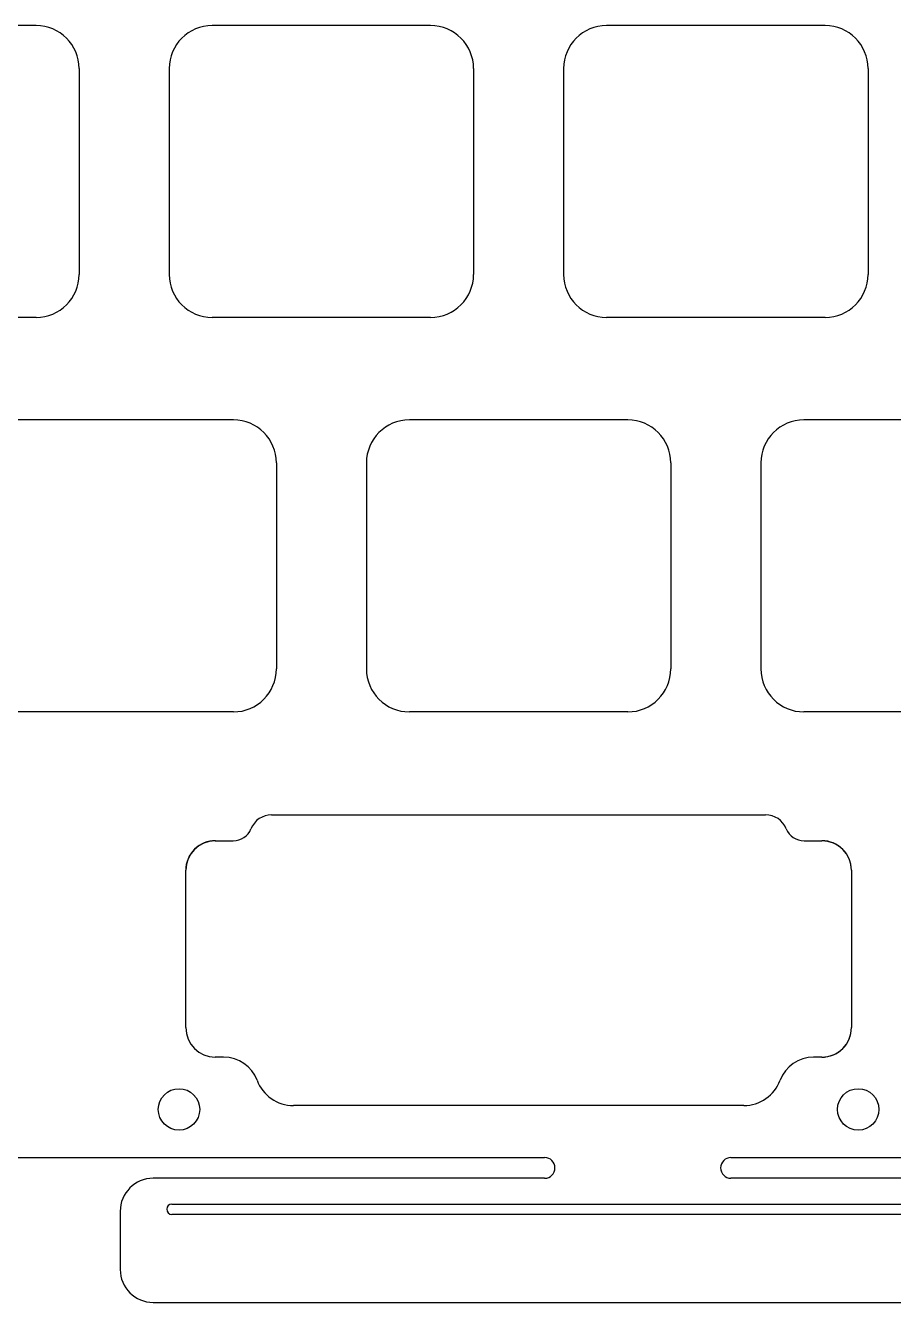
# Model space of a CAD drawing. Header units: millimetres. Extents: x -10 to 276, y -93 to 17.
# Drawn here: x 133.4 to 175.3, y -92.7 to -31.1 of the extents above; entities that cross this region are included whole.
import ezdxf

# ---------------------------------------------------------------- set-up
doc = ezdxf.new("R2010")
doc.units = ezdxf.units.MM
doc.layers.add('BLACK', color=7, linetype='CONTINUOUS')
doc.layers.add('Edge.Cuts', color=53, linetype='CONTINUOUS')

msp = doc.modelspace()

# ---------------------------------------------------------------- linework, layer by layer
at = {"layer": 'BLACK', "linetype": 'Continuous'}
for p, q in [((133.8625, -31.05), (123.3125, -31.05)), ((152.9125, -31.05), (142.3625, -31.05)), ((171.9625, -31.05), (161.4125, -31.05)), ((135.9375, -33.125), (135.9375, -43.075)), ((140.2875, -33.125), (140.2875, -43.075)), ((154.9875, -33.125), (154.9875, -43.075)), ((159.3375, -33.125), (159.3375, -43.075)), ((174.0375, -33.125), (174.0375, -43.075)), ((133.8625, -45.15), (123.3125, -45.15)), ((152.9125, -45.15), (142.3625, -45.15)), ((171.9625, -45.15), (161.4125, -45.15)), ((143.3875, -50.1), (132.8375, -50.1)), ((162.4375, -50.1), (151.8875, -50.1)), ((181.4875, -50.1), (170.9375, -50.1)), ((145.4625, -52.175), (145.4625, -62.125)), ((149.8125, -52.175), (149.8125, -62.125)), ((164.5125, -52.175), (164.5125, -62.125)), ((168.8625, -52.175), (168.8625, -62.125)), ((143.3875, -64.2), (132.8375, -64.2)), ((162.4375, -64.2), (151.8875, -64.2)), ((181.4875, -64.2), (170.9375, -64.2)), ((108.2799, -85.725), (158.4201, -85.725)), ((167.4201, -85.725), (196.359025, -85.725)), ((158.4201, -86.725), (139.512511, -86.725)), ((186.3201, -86.725), (167.4201, -86.725)), ((140.4201, -87.975), (185.4201, -87.975)), ((137.920082, -88.325), (137.920082, -91.125)), ((185.4201, -88.475), (140.4201, -88.475)), ((139.5201, -92.725), (186.320082, -92.725))]:
    msp.add_line(p, q, dxfattribs=at)
at = {"layer": 'BLACK'}
for centre, radius, start, end in [((133.8625, -33.125), 2.075, 0, 90), ((142.3625, -33.125), 2.075, 90, 180), ((152.9125, -33.125), 2.075, 0, 90), ((161.4125, -33.125), 2.075, 90, 180), ((171.9625, -33.125), 2.075, 0, 90), ((133.8625, -43.075), 2.075, 270, 0), ((142.3625, -43.075), 2.075, 180, 270), ((152.9125, -43.075), 2.075, 270, 0), ((161.4125, -43.075), 2.075, 180, 270), ((171.9625, -43.075), 2.075, 270, 0), ((143.3875, -52.175), 2.075, 0, 90), ((151.8875, -52.175), 2.075, 90, 180), ((162.4375, -52.175), 2.075, 0, 90), ((170.9375, -52.175), 2.075, 90, 180), ((143.3875, -62.125), 2.075, 270, 0), ((151.8875, -62.125), 2.075, 180, 270), ((162.4375, -62.125), 2.075, 270, 0), ((170.9375, -62.125), 2.075, 180, 270), ((158.4201, -86.225), 0.5, 270, 90), ((167.4201, -86.225), 0.5, 90, 270), ((139.5201, -88.325), 1.600018, 90.27175901, 180), ((140.4201, -88.225), 0.25, 90, 270), ((139.5201, -91.125), 1.6, 180, 270)]:
    msp.add_arc(centre, radius, start, end, dxfattribs=at)
at = {"layer": 'Edge.Cuts', "linetype": 'CONTINUOUS'}
for p, q in [((145.23468, -69.1724), (169.08992, -69.1724)), ((145.234875, -69.172411), (145.234875, -69.1724)), ((145.234875, -69.1724), (169.090075, -69.1724)), ((142.51186, -70.42456), (143.37747, -70.42456)), ((142.524012, -70.42456), (143.377575, -70.42456)), ((143.377575, -70.424548), (143.377575, -70.42456)), ((170.94713, -70.42456), (171.81274, -70.42456)), ((170.947275, -70.42456), (171.812875, -70.42456)), ((141.08686, -79.45044), (141.08686, -71.84956)), ((141.086985, -79.45044), (141.086985, -71.8497)), ((173.23774, -71.84956), (173.23774, -79.45044)), ((173.237865, -71.84956), (173.237865, -79.4504)), ((142.9159, -80.87544), (142.51186, -80.87544)), ((142.916075, -80.87544), (142.511975, -80.87544)), ((171.81274, -80.87544), (171.4087, -80.87544)), ((171.800958, -80.87544), (171.408825, -80.87544)), ((168.0378, -83.21191), (146.2868, -83.21191)), ((168.037925, -83.21191), (146.287075, -83.21191))]:
    msp.add_line(p, q, dxfattribs=at)
at = {"layer": 'Edge.Cuts'}
for centre in [(140.7625, -83.4), (173.5625, -83.4)]:
    msp.add_circle(centre, 1, dxfattribs=at)
for centre, radius, start, end in [((145.2347, -70.2474), 1.075006, 90.00106597, 157.97610066), ((145.2348, -70.2474), 1.074983, 89.99600256, 157.97560099), ((169.0899, -70.2474), 1.075, 22.02389934, 89.99893403), ((169.09, -70.2474), 1.075, 22.02339581, 89.99600262), ((143.37747, -69.49615), 0.928411, -90, -22.02270195), ((143.3776, -69.4962), 0.928388, -90.00154288, -22.01995704), ((170.9471, -69.4961), 0.92846, -157.97374324, -89.99814868), ((170.9473, -69.4961), 0.92846, -157.97545325, -90.00154276), ((142.51186, -71.84956), 1.425, 90, 180), ((142.5121, -71.8496), 1.425115, -270.47891951, -179.99597957), ((171.81274, -71.84956), 1.425, 0, 90), ((171.8129, -71.8495), 1.42494, -0.00241256, 90.00100523), ((142.51186, -79.45044), 1.425, -180, -90), ((142.512, -79.4504), 1.42504, -179.99839174, -90.00100516), ((171.8127, -79.4504), 1.425165, -90.47210798, 0), ((171.8127, -79.4504), 1.42504, -89.99839174, -0.00160826), ((142.91591, -82.60037), 1.72493, 20.54597615, 90.00033216), ((142.9161, -82.6003), 1.72486, 20.54456057, 90.00083044), ((171.4087, -82.6004), 1.724938, 90, 159.45340178), ((171.4088, -82.6004), 1.724915, 89.99916959, 159.45311033), ((146.28681, -81.33696), 1.87495, -159.45407657, -90.00030559), ((146.287, -81.3369), 1.87501, -159.45305696, -89.99770818), ((168.0378, -81.337), 1.874943, -90, -20.54506499), ((168.0378, -81.3368), 1.87513, -89.99618055, -20.54944701)]:
    msp.add_arc(centre, radius, start, end, dxfattribs=at)

doc.saveas('drawing.dxf')
